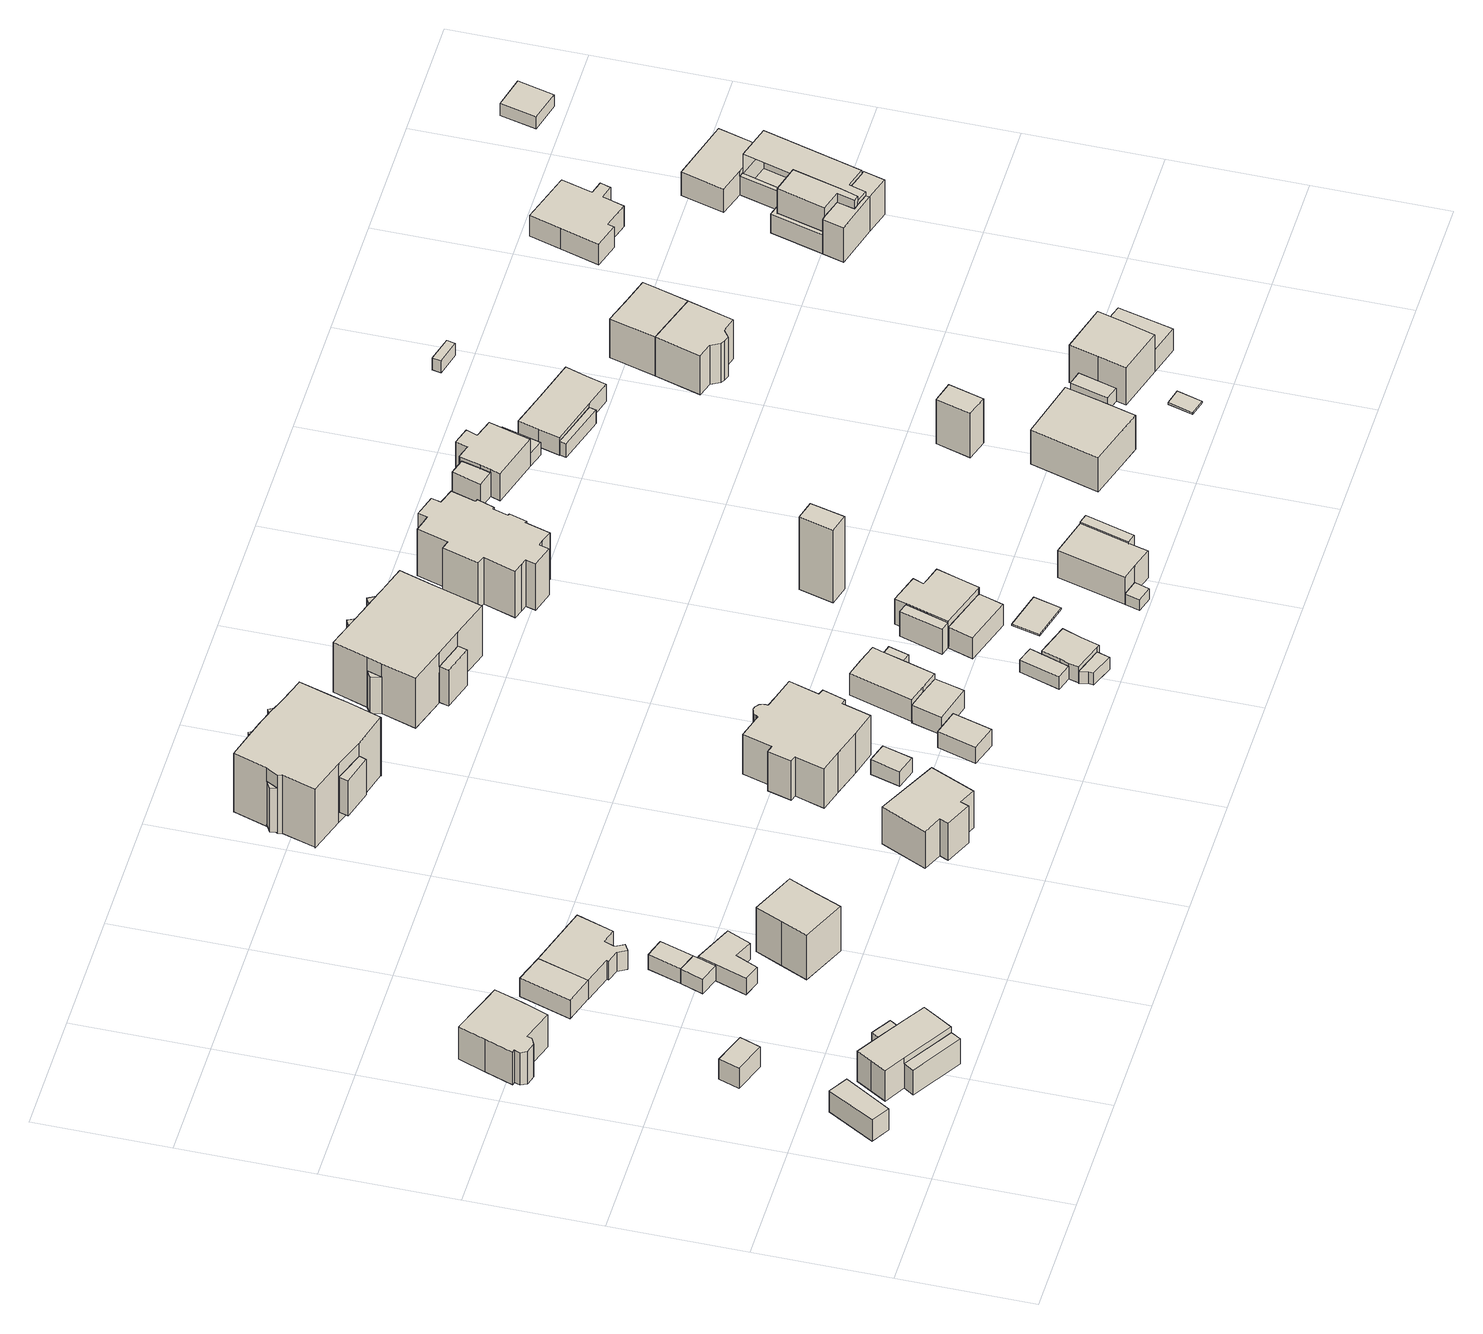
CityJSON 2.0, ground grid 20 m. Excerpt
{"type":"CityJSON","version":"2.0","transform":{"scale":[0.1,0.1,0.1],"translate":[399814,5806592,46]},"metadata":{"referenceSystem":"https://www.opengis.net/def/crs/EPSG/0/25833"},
"CityObjects":{
"building1":{"type":"Building","attributes":{"Gemeindeschluessel":"11000009","BezugspunktDach":"2200","function":"31001_1010","measuredHeight":3.85,"storeysAboveGround":2},"address":[{"country":"Germany","locality":"Berlin","thoroughfareNumber":"6 (2)","thoroughfareName":"Otterstraße"}],"geometry":[{"type":"Solid","lod":"1","boundaries":[[[[0,1,2,3]],[[4,5,6,7]],[[4,7,3,2]],[[5,4,2,1]],[[6,5,1,0]],[[7,6,0,3]]]]}]},
"building2":{"type":"Building","attributes":{"Gemeindeschluessel":"11000009","BezugspunktDach":"2200","function":"31001_2000","measuredHeight":4.59,"storeysAboveGround":1},"address":[{"country":"Germany","locality":"Berlin","thoroughfareNumber":"6 (3)","thoroughfareName":"Brigittenweg"}],"geometry":[{"type":"Solid","lod":"1","boundaries":[[[[8,9,10,11]],[[12,13,14,15]],[[12,15,11,10]],[[13,12,10,9]],[[14,13,9,8]],[[15,14,8,11]]]]}]},
"building3":{"type":"Building","attributes":{"Gemeindeschluessel":"11000009","function":"31001_1010"},"address":[{"country":"Germany","locality":"Berlin","thoroughfareNumber":"6","thoroughfareName":"Otterstraße"}],"children":["building3-1","building3-2","building3-3"]},
"building3-1":{"type":"BuildingPart","attributes":{"BezugspunktDach":"2200","measuredHeight":6.5,"storeysAboveGround":2},"parents":["building3"],"geometry":[{"type":"MultiSurface","lod":"1","boundaries":[[[16,17,18,19,20,21,22,23,24]],[[25,26,27,28,29,30,31,32,33]],[[25,33,24,23]],[[26,25,23,22]],[[27,26,22,21]],[[34,35,21,20]],[[28,27,36,37]],[[29,28,20,19]],[[30,29,19,18]],[[31,30,18,17]],[[38,39,31,17,16]],[[33,32,16,24]],[[37,36,35,34]],[[32,31,39,38]]]}]},
"building3-2":{"type":"BuildingPart","attributes":{"BezugspunktDach":"2200","measuredHeight":4.62,"storeysAboveGround":2},"parents":["building3"],"geometry":[{"type":"Solid","lod":"1","boundaries":[[[[40,39,38,41]],[[32,31,42,43]],[[32,43,41,38]],[[42,31,39,40]],[[43,42,40,41]],[[32,38,39,31]]]]}]},
"building3-3":{"type":"BuildingPart","attributes":{"BezugspunktDach":"2200","measuredHeight":3.45,"storeysAboveGround":2},"parents":["building3"],"geometry":[{"type":"Solid","lod":"1","boundaries":[[[[34,44,45,35]],[[46,47,37,36]],[[46,36,35,45]],[[47,46,45,44]],[[37,47,44,34]],[[36,37,34,35]]]]}]},
"building4":{"type":"Building","attributes":{"Gemeindeschluessel":"11000009","BezugspunktDach":"2200","function":"31001_1010","measuredHeight":8.56,"storeysAboveGround":1},"address":[{"country":"Germany","locality":"Berlin","thoroughfareNumber":"4","thoroughfareName":"Brigittenweg"}],"geometry":[{"type":"Solid","lod":"1","boundaries":[[[[48,49,50,51,52,53,54,55,56,57,58,59]],[[60,61,62,63,64,65,66,67,68,69,70,71]],[[60,71,59,58]],[[61,60,58,57]],[[62,61,57,56]],[[63,62,56,55]],[[64,63,55,54]],[[65,64,54,53]],[[66,65,53,52]],[[67,66,52,51]],[[68,67,51,50]],[[69,68,50,49]],[[70,69,49,48]],[[71,70,48,59]]]]}]},
"building5":{"type":"Building","attributes":{"Gemeindeschluessel":"11000009","BezugspunktDach":"2200","function":"31001_1010","measuredHeight":3.4,"storeysAboveGround":1},"address":[{"country":"Germany","locality":"Berlin","thoroughfareNumber":"6 (1)","thoroughfareName":"Brigittenweg"}],"geometry":[{"type":"Solid","lod":"1","boundaries":[[[[72,73,74,75]],[[76,77,78,79]],[[76,79,75,74]],[[77,76,74,73]],[[78,77,73,72]],[[79,78,72,75]]]]}]},
"building6":{"type":"Building","attributes":{"Gemeindeschluessel":"11000009","BezugspunktDach":"2200","function":"51009_1610","measuredHeight":2.73,"storeysAboveGround":0},"address":[{"country":"Germany","locality":"Berlin"}],"geometry":[{"type":"Solid","lod":"1","boundaries":[[[[80,81,82,83,84]],[[85,86,87,88,89]],[[85,89,84,83]],[[86,85,83,82]],[[87,86,82,81]],[[88,87,81,80]],[[89,88,80,84]]]]}]},
"building7":{"type":"Building","attributes":{"Gemeindeschluessel":"11000009","BezugspunktDach":"2200","function":"31001_2463","measuredHeight":2.98,"storeysAboveGround":1},"address":[{"country":"Germany","locality":"Berlin","thoroughfareNumber":"4 (1)","thoroughfareName":"Otterstraße"}],"geometry":[{"type":"Solid","lod":"1","boundaries":[[[[90,91,92,93,94,95,96]],[[97,98,99,100,101,102,103]],[[97,103,96,95]],[[98,97,95,94]],[[99,98,94,93]],[[100,99,93,92]],[[101,100,92,91]],[[102,101,91,90]],[[103,102,90,96]]]]}]},
"building8":{"type":"Building","attributes":{"Gemeindeschluessel":"11000009","BezugspunktDach":"2200","function":"31001_2000","measuredHeight":2.73,"storeysAboveGround":1},"address":[{"country":"Germany","locality":"Berlin","thoroughfareNumber":"6 (2)","thoroughfareName":"Brigittenweg"}],"geometry":[{"type":"Solid","lod":"1","boundaries":[[[[82,104,105,83]],[[106,107,86,85]],[[106,85,83,105]],[[107,106,105,104]],[[86,107,104,82]],[[85,86,82,83]]]]}]},
"building9":{"type":"Building","attributes":{"Gemeindeschluessel":"11000009","BezugspunktDach":"2200","function":"31001_1010","measuredHeight":3.52,"storeysAboveGround":1},"address":[{"country":"Germany","locality":"Berlin","thoroughfareNumber":"6","thoroughfareName":"Brigittenweg"}],"geometry":[{"type":"Solid","lod":"1","boundaries":[[[[108,109,110,111,112,113,114,115,116,73,72]],[[117,118,119,120,121,122,123,124,125,126,127]],[[117,127,72,73]],[[118,117,73,116]],[[119,118,116,115]],[[120,119,115,114]],[[121,120,114,113]],[[122,121,113,112]],[[123,122,112,111]],[[124,123,111,110]],[[125,124,110,109]],[[126,125,109,108]],[[127,126,108,72]]]]}]},
"building10":{"type":"Building","attributes":{"Gemeindeschluessel":"11000009","BezugspunktDach":"2200","function":"31001_1010","measuredHeight":11.55,"storeysAboveGround":2},"address":[{"country":"Germany","locality":"Berlin","thoroughfareNumber":"4","thoroughfareName":"Otterstraße"}],"geometry":[{"type":"Solid","lod":"1","boundaries":[[[[128,129,130,131,132,133]],[[134,135,136,137,138,139]],[[134,139,133,132]],[[135,134,132,131]],[[136,135,131,130]],[[137,136,130,129]],[[138,137,129,128]],[[139,138,128,133]]]]}]},
"building11":{"type":"Building","attributes":{"Gemeindeschluessel":"11000009","BezugspunktDach":"2200","function":"31001_1010","measuredHeight":7.67,"storeysAboveGround":1},"address":[{"country":"Germany","locality":"Berlin","thoroughfareNumber":"3","thoroughfareName":"Otterstraße"}],"geometry":[{"type":"Solid","lod":"1","boundaries":[[[[140,141,142,143,144,145,146,147]],[[148,149,150,151,152,153,154,155]],[[148,155,147,146]],[[149,148,146,145]],[[150,149,145,144]],[[151,150,144,143]],[[152,151,143,142]],[[153,152,142,141]],[[154,153,141,140]],[[155,154,140,147]]]]}]},
"building12":{"type":"Building","attributes":{"Gemeindeschluessel":"11000009","BezugspunktDach":"2200","function":"31001_2000","measuredHeight":3.28,"storeysAboveGround":1},"address":[{"country":"Germany","locality":"Berlin","thoroughfareNumber":"12 (1)","thoroughfareName":"Brigittenweg"}],"geometry":[{"type":"Solid","lod":"1","boundaries":[[[[156,157,158,159]],[[160,161,162,163]],[[160,163,159,158]],[[161,160,158,157]],[[162,161,157,156]],[[163,162,156,159]]]]}]},
"building13":{"type":"Building","attributes":{"Gemeindeschluessel":"11000009","function":"31001_1010"},"address":[{"country":"Germany","locality":"Berlin","thoroughfareNumber":"9","thoroughfareName":"Brigittenweg"}],"children":["building13-1","building13-2","building13-3","building13-4","building13-5","building13-6"]},
"building13-1":{"type":"BuildingPart","attributes":{"BezugspunktDach":"2200","measuredHeight":13.34,"storeysAboveGround":2},"parents":["building13"],"geometry":[{"type":"MultiSurface","lod":"1","boundaries":[[[164,165,166,167,168,169,170,171,172,173,174,175,176,177,178,179,180,181,182]],[[183,184,185,186,187,188,189,190,191,192,193,194,195,196,197,198,199,200,201]],[[183,201,182,181]],[[184,183,181,180]],[[185,184,180,179]],[[202,203,179,178]],[[186,185,204,205]],[[187,186,178,177]],[[188,187,177,176]],[[189,188,176,175]],[[190,189,206,207,208,209,210,175,174]],[[191,190,174,173]],[[211,212,213,173,172]],[[192,191,214,215]],[[193,192,172,171]],[[194,193,171,170]],[[195,194,170,169]],[[196,195,216,217,218,219,169,168]],[[197,196,168,167]],[[198,197,167,166]],[[199,198,166,165]],[[200,199,220,221,222,223,165,164]],[[201,200,164,182]],[[205,204,203,202]],[[210,209,208,207,206]],[[215,214,213,212,211]],[[219,218,217,216]],[[223,222,221,220]]]}]},
"building13-2":{"type":"BuildingPart","attributes":{"BezugspunktDach":"2200","measuredHeight":6.49,"storeysAboveGround":2},"parents":["building13"],"geometry":[{"type":"Solid","lod":"1","boundaries":[[[[224,223,222,225]],[[221,220,226,227]],[[221,227,225,222]],[[226,220,223,224]],[[227,226,224,225]],[[221,222,223,220]]]]}]},
"building13-3":{"type":"BuildingPart","attributes":{"BezugspunktDach":"2200","measuredHeight":8.02,"storeysAboveGround":2},"parents":["building13"],"geometry":[{"type":"Solid","lod":"1","boundaries":[[[[203,202,228]],[[205,204,229]],[[205,229,228,202]],[[229,204,203,228]],[[204,205,202,203]]]]}]},
"building13-4":{"type":"BuildingPart","attributes":{"BezugspunktDach":"2200","measuredHeight":7.75,"storeysAboveGround":2},"parents":["building13"],"geometry":[{"type":"Solid","lod":"1","boundaries":[[[[211,230,212]],[[231,215,214]],[[231,214,212,230]],[[215,231,230,211]],[[214,215,211,212]]]]}]},
"building13-5":{"type":"BuildingPart","attributes":{"BezugspunktDach":"2200","measuredHeight":7.58,"storeysAboveGround":2},"parents":["building13"],"geometry":[{"type":"MultiSurface","lod":"1","boundaries":[[[209,232,210]],[[233,208,207]],[[233,207,210,232]],[[208,233,232,209]],[[208,234,209,210,207]]]}]},
"building13-6":{"type":"BuildingPart","attributes":{"BezugspunktDach":"2200","measuredHeight":3,"storeysAboveGround":2},"parents":["building13"],"geometry":[{"type":"MultiSurface","lod":"1","boundaries":[[[235,219,218]],[[216,236,217]],[[236,216,219,235]],[[217,236,235,218]],[[216,217,237,218,219]]]}]},
"building14":{"type":"Building","attributes":{"Gemeindeschluessel":"11000009","BezugspunktDach":"2200","function":"31001_1010","measuredHeight":8.52,"storeysAboveGround":1},"address":[{"country":"Germany","locality":"Berlin","thoroughfareNumber":"12","thoroughfareName":"Brigittenweg"}],"geometry":[{"type":"Solid","lod":"1","boundaries":[[[[238,239,240,241,242,243,244,245,246,247,248,249,250,251,252,253,254,255,256,257,258,259,260,261,262,263,264,265,266]],[[267,268,269,270,271,272,273,274,275,276,277,278,279,280,281,282,283,284,285,286,287,288,289,290,291,292,293,294,295]],[[267,295,266,265]],[[268,267,265,264]],[[269,268,264,263]],[[270,269,263,262]],[[271,270,262,261]],[[272,271,261,260]],[[273,272,260,259]],[[274,273,259,258]],[[275,274,258,257]],[[276,275,257,256]],[[277,276,256,255]],[[278,277,255,254]],[[279,278,254,253]],[[280,279,253,252]],[[281,280,252,251]],[[282,281,251,250]],[[283,282,250,249]],[[284,283,249,248]],[[285,284,248,247]],[[286,285,247,246]],[[287,286,246,245]],[[288,287,245,244]],[[289,288,244,243]],[[290,289,243,242]],[[291,290,242,241]],[[292,291,241,240]],[[293,292,240,239]],[[294,293,239,238]],[[295,294,238,266]]]]}]},
"building15":{"type":"Building","attributes":{"Gemeindeschluessel":"11000009","BezugspunktDach":"2200","function":"31001_2000","measuredHeight":3.39,"storeysAboveGround":1},"address":[{"country":"Germany","locality":"Berlin","thoroughfareNumber":"14 (1)","thoroughfareName":"Brigittenweg"}],"geometry":[{"type":"Solid","lod":"1","boundaries":[[[[296,297,298,299]],[[300,301,302,303]],[[300,303,299,298]],[[301,300,298,297]],[[302,301,297,296]],[[303,302,296,299]]]]}]},
"building16":{"type":"Building","attributes":{"Gemeindeschluessel":"11000009","function":"31001_1010"},"address":[{"country":"Germany","locality":"Berlin","thoroughfareNumber":"14","thoroughfareName":"Brigittenweg"}],"children":["building16-1","building16-2"]},
"building16-1":{"type":"BuildingPart","attributes":{"BezugspunktDach":"2200","measuredHeight":4.88,"storeysAboveGround":2},"parents":["building16"],"geometry":[{"type":"MultiSurface","lod":"1","boundaries":[[[304,305,306,307,308,309,310,311]],[[312,313,314,315,316,317,318,319]],[[312,319,311,310]],[[313,312,310,309]],[[314,313,309,308]],[[315,314,308,307]],[[316,315,307,306]],[[317,316,306,305]],[[320,321,322,305,304]],[[323,320,318,304,311]],[[318,317,322,321,320]],[[324,319,318,320,323]]]}]},
"building16-2":{"type":"BuildingPart","attributes":{"BezugspunktDach":"2200","measuredHeight":3.32,"storeysAboveGround":2},"parents":["building16"],"geometry":[{"type":"MultiSurface","lod":"1","boundaries":[[[325,321,323,326]],[[327,328,329,330]],[[327,330,326,323]],[[328,327,323,319,318,317,321]],[[329,328,321,325]],[[330,329,325,326]],[[321,317,318,320]],[[320,318,319,323]]]}]},
"building17":{"type":"Building","attributes":{"Gemeindeschluessel":"11000009","BezugspunktDach":"2200","function":"51009_1610","measuredHeight":2.15,"storeysAboveGround":0},"address":[{"country":"Germany","locality":"Berlin"}],"geometry":[{"type":"Solid","lod":"1","boundaries":[[[[331,332,333,334,335]],[[336,337,338,339,340]],[[336,340,335,334]],[[337,336,334,333]],[[338,337,333,332]],[[339,338,332,331]],[[340,339,331,335]]]]}]},
"building18":{"type":"Building","attributes":{"Gemeindeschluessel":"11000009","BezugspunktDach":"2200","function":"31001_2000","measuredHeight":2.77,"storeysAboveGround":1},"address":[{"country":"Germany","locality":"Berlin","thoroughfareNumber":"16 (3)","thoroughfareName":"Brigittenweg"}],"geometry":[{"type":"Solid","lod":"1","boundaries":[[[[341,342,343,344,345]],[[346,347,348,349,350]],[[346,350,345,344]],[[347,346,344,343]],[[348,347,343,342]],[[349,348,342,341]],[[350,349,341,345]]]]}]},
"building19":{"type":"Building","attributes":{"Gemeindeschluessel":"11000009","BezugspunktDach":"2200","function":"51009_1610","measuredHeight":2.73,"storeysAboveGround":0},"address":[{"country":"Germany","locality":"Berlin"}],"geometry":[{"type":"Solid","lod":"1","boundaries":[[[[351,352,353,354]],[[355,356,357,358]],[[355,358,354,353]],[[356,355,353,352]],[[357,356,352,351]],[[358,357,351,354]]]]}]},
"building20":{"type":"Building","attributes":{"Gemeindeschluessel":"11000009","BezugspunktDach":"2200","function":"31001_2000","measuredHeight":3.22,"storeysAboveGround":1},"address":[{"country":"Germany","locality":"Berlin","thoroughfareNumber":"16 (2)","thoroughfareName":"Brigittenweg"}],"geometry":[{"type":"Solid","lod":"1","boundaries":[[[[359,360,361,362,363,364,365,366]],[[349,367,348,368,369,370,371,372]],[[349,372,366,365]],[[367,349,365,364]],[[348,367,364,363]],[[368,348,363,362]],[[369,368,362,361]],[[370,369,361,360]],[[371,370,360,359]],[[372,371,359,366]]]]}]},
"building21":{"type":"Building","attributes":{"Gemeindeschluessel":"11000009","function":"31001_1010"},"address":[{"country":"Germany","locality":"Berlin","thoroughfareNumber":"11","thoroughfareName":"Brigittenweg"}],"children":["building21-1","building21-2","building21-3","building21-4","building21-5","building21-6"]},
"building21-1":{"type":"BuildingPart","attributes":{"BezugspunktDach":"2200","measuredHeight":11.48,"storeysAboveGround":2},"parents":["building21"],"geometry":[{"type":"MultiSurface","lod":"1","boundaries":[[[373,374,375,376,377,378,379,380,381,382,383,384,385,386]],[[387,388,389,390,391,392,393,394,395,396,397,398,399,400]],[[387,400,386,385]],[[388,387,401,387,388,402,403,385,384]],[[389,388,384,383]],[[390,389,383,382]],[[391,390,382,381]],[[392,391,381,380]],[[404,405,380,379]],[[393,392,406,407,408]],[[394,393,379,378]],[[395,394,378,377]],[[396,409,410,377,376]],[[397,396,376,375]],[[398,397,375,374]],[[411,412,413,414,415,399,398,374,373]],[[400,399,373,386]],[[403,402,388,387,401]],[[408,407,406,405,404]],[[395,410,409,396]],[[415,414,413,412,411]]]}]},
"building21-2":{"type":"BuildingPart","attributes":{"BezugspunktDach":"2200","measuredHeight":6.31,"storeysAboveGround":2},"parents":["building21"],"geometry":[{"type":"Solid","lod":"1","boundaries":[[[[416,410,409]],[[395,417,396]],[[417,395,410,416]],[[396,417,416,409]],[[395,396,409,410]]]]}]},
"building21-3":{"type":"BuildingPart","attributes":{"BezugspunktDach":"2200","measuredHeight":7.97,"storeysAboveGround":2},"parents":["building21"],"geometry":[{"type":"Solid","lod":"1","boundaries":[[[[418,419,420]],[[421,422,423]],[[421,423,420,419]],[[422,421,419,418]],[[422,418,420,423]]]]}]},
"building21-4":{"type":"BuildingPart","attributes":{"BezugspunktDach":"2200","measuredHeight":7.99,"storeysAboveGround":2},"parents":["building21"],"geometry":[{"type":"Solid","lod":"1","boundaries":[[[[404,424,405]],[[425,408,407]],[[425,407,405,424]],[[408,425,424,404]],[[408,404,405,407]]]]}]},
"building21-5":{"type":"BuildingPart","attributes":{"BezugspunktDach":"2200","measuredHeight":6.6,"storeysAboveGround":2},"parents":["building21"],"geometry":[{"type":"Solid","lod":"1","boundaries":[[[[426,412,411,427]],[[414,413,428,429]],[[414,429,427,411]],[[428,413,412,426]],[[429,428,426,427]],[[413,414,411,412]]]]}]},
"building21-6":{"type":"BuildingPart","attributes":{"BezugspunktDach":"2200","measuredHeight":6.72,"storeysAboveGround":2},"parents":["building21"],"geometry":[{"type":"Solid","lod":"1","boundaries":[[[[403,402,430]],[[388,387,431]],[[388,431,430,402]],[[431,387,403,430]],[[387,388,402,403]]]]}]},
"building22":{"type":"Building","attributes":{"Gemeindeschluessel":"11000009","function":"31001_1010"},"address":[{"country":"Germany","locality":"Berlin","thoroughfareNumber":"16","thoroughfareName":"Brigittenweg"}],"children":["building22-1","building22-2","building22-3"]},
"building22-1":{"type":"BuildingPart","attributes":{"BezugspunktDach":"2200","measuredHeight":5.62,"storeysAboveGround":2},"parents":["building22"],"geometry":[{"type":"MultiSurface","lod":"1","boundaries":[[[432,433,434,435,436,437,438,439,440,441]],[[442,443,444,445,446,447,448,449,450,451]],[[452,453,441,440]],[[454,452,442,440,439]],[[444,443,439,438]],[[445,444,438,437]],[[446,445,437,436]],[[447,446,436,435]],[[448,447,435,434]],[[449,448,434,433]],[[450,449,433,432]],[[451,455,456,432,441]],[[442,451,453,452]],[[443,442,452,454]],[[450,456,455,451]]]}]},
"building22-2":{"type":"BuildingPart","attributes":{"BezugspunktDach":"2200","measuredHeight":4.83,"storeysAboveGround":2},"parents":["building22"],"geometry":[{"type":"MultiSurface","lod":"1","boundaries":[[[457,456,455,458]],[[459,460,461,462]],[[459,462,458,455]],[[460,459,455,451,450]],[[461,460,456,457]],[[462,461,457,458]],[[451,455,456,450]]]}]},
"building22-3":{"type":"BuildingPart","attributes":{"BezugspunktDach":"2200","measuredHeight":4.59,"storeysAboveGround":2},"parents":["building22"],"geometry":[{"type":"MultiSurface","lod":"1","boundaries":[[[453,454,463,464]],[[465,466,467,468]],[[465,468,464,463]],[[466,465,463,454]],[[467,466,454,443,442,451,453]],[[468,467,453,464]],[[453,451,442,452]],[[452,442,443,454]]]}]},
"building23":{"type":"Building","attributes":{"Gemeindeschluessel":"11000009","BezugspunktDach":"2200","function":"31001_2000","measuredHeight":0.234,"storeysAboveGround":1},"address":[{"country":"Germany","locality":"Berlin","thoroughfareNumber":"16 (1)","thoroughfareName":"Brigittenweg"}],"geometry":[{"type":"Solid","lod":"1","boundaries":[[[[469,470,471,472]],[[473,474,475,476]],[[473,476,472,471]],[[474,473,471,470]],[[475,474,470,469]],[[476,475,469,472]]]]}]},
"building24":{"type":"Building","attributes":{"Gemeindeschluessel":"11000009","BezugspunktDach":"2200","function":"31001_2000","measuredHeight":1.94,"storeysAboveGround":1},"address":[{"country":"Germany","locality":"Berlin","thoroughfareNumber":"18 (1)","thoroughfareName":"Brigittenweg"}],"geometry":[{"type":"Solid","lod":"1","boundaries":[[[[477,478,479,480]],[[481,482,483,484]],[[481,484,480,479]],[[482,481,479,478]],[[483,482,478,477]],[[484,483,477,480]]]]}]},
"building25":{"type":"Building","attributes":{"Gemeindeschluessel":"11000009","BezugspunktDach":"2200","function":"31001_2463","measuredHeight":13.44,"storeysAboveGround":1},"address":[{"country":"Germany","locality":"Berlin","thoroughfareNumber":"16 (5)","thoroughfareName":"Brigittenweg"}],"geometry":[{"type":"Solid","lod":"1","boundaries":[[[[485,486,487,488]],[[489,490,491,492]],[[489,492,488,487]],[[490,489,487,486]],[[491,490,486,485]],[[492,491,485,488]]]]}]},
"building26":{"type":"Building","attributes":{"Gemeindeschluessel":"11000009","BezugspunktDach":"2200","function":"31001_1010","measuredHeight":4.94,"storeysAboveGround":1},"address":[{"country":"Germany","locality":"Berlin","thoroughfareNumber":"18","thoroughfareName":"Brigittenweg"}],"geometry":[{"type":"Solid","lod":"1","boundaries":[[[[493,494,495,496,497,498]],[[499,500,501,502,482,481]],[[499,481,498,497]],[[500,499,497,496]],[[501,500,496,495]],[[502,501,495,494]],[[482,502,494,493]],[[481,482,493,498]]]]}]},
"building27":{"type":"Building","attributes":{"Gemeindeschluessel":"11000009","BezugspunktDach":"2200","function":"31001_1010","measuredHeight":9.74,"storeysAboveGround":2},"address":[{"country":"Germany","locality":"Berlin","thoroughfareNumber":"13","thoroughfareName":"Brigittenweg"}],"geometry":[{"type":"Solid","lod":"1","boundaries":[[[[503,504,505,506,507,508,509,510,511,512,513,514,515,516,517,518,519,520,521,522,523,524,525,526,527,528,529,530]],[[531,532,533,534,535,536,537,538,539,540,541,542,543,544,545,546,547,548,549,550,551,552,553,554,555,556,557,558]],[[531,558,530,529]],[[532,531,529,528]],[[533,532,528,527]],[[534,533,527,526]],[[535,534,526,525]],[[536,535,525,524]],[[537,536,524,523]],[[538,537,523,522]],[[539,538,522,521]],[[540,539,521,520]],[[541,540,520,519]],[[542,541,519,518]],[[543,542,518,517]],[[544,543,517,516]],[[545,544,516,515]],[[546,545,515,514]],[[547,546,514,513]],[[548,547,513,512]],[[549,548,512,511]],[[550,549,511,510]],[[551,550,510,509]],[[552,551,509,508]],[[553,552,508,507]],[[554,553,507,506]],[[555,554,506,505]],[[556,555,505,504]],[[557,556,504,503]],[[558,557,503,530]]]]}]},
"building28":{"type":"Building","attributes":{"Gemeindeschluessel":"11000009","BezugspunktDach":"2200","function":"51009_1610","measuredHeight":5.08,"storeysAboveGround":0},"address":[{"country":"Germany","locality":"Berlin"}],"geometry":[{"type":"Solid","lod":"1","boundaries":[[[[559,560,561,562]],[[563,564,565,566]],[[563,566,562,561]],[[564,563,561,560]],[[565,564,560,559]],[[566,565,559,562]]]]}]},
"building29":{"type":"Building","attributes":{"Gemeindeschluessel":"11000009","function":"31001_1010"},"address":[{"country":"Germany","locality":"Berlin","thoroughfareNumber":"15","thoroughfareName":"Brigittenweg"}],"children":["building29-1","building29-2"]},
"building29-1":{"type":"BuildingPart","attributes":{"BezugspunktDach":"2200","measuredHeight":7.17,"storeysAboveGround":1},"parents":["building29"],"geometry":[{"type":"MultiSurface","lod":"1","boundaries":[[[567,568,569,570,571,572,573,574,575,576,577,578]],[[579,580,581,582,583,584,585,586,587,588,589,590]],[[579,590,578,577]],[[591,592,579,577,576]],[[581,593,594,591,580,576,575]],[[582,581,575,574]],[[583,582,574,573]],[[584,583,573,572]],[[585,584,572,571]],[[586,585,571,570]],[[587,586,570,569]],[[588,587,569,568]],[[589,588,568,567]],[[590,589,567,578]],[[580,579,592,591]],[[580,591,594,593]]]}]},
"building29-2":{"type":"BuildingPart","attributes":{"BezugspunktDach":"2200","measuredHeight":4.38,"storeysAboveGround":1},"parents":["building29"],"geometry":[{"type":"MultiSurface","lod":"1","boundaries":[[[592,594,595,596]],[[597,593,579,598]],[[597,598,596,595]],[[593,597,595,594]],[[593,580,599]],[[598,579,592,596]],[[599,580,591,592,579]],[[594,591,580,593]]]}]},
"building30":{"type":"Building","attributes":{"Gemeindeschluessel":"11000009","BezugspunktDach":"2200","function":"31001_1010","measuredHeight":9.26,"storeysAboveGround":1},"address":[{"country":"Germany","locality":"Berlin","thoroughfareNumber":"20","thoroughfareName":"Brigittenweg"}],"geometry":[{"type":"Solid","lod":"1","boundaries":[[[[600,601,602,603,604]],[[605,606,607,608,609]],[[605,609,604,603]],[[606,605,603,602]],[[607,606,602,601]],[[608,607,601,600]],[[609,608,600,604]]]]}]},
"building31":{"type":"Building","attributes":{"Gemeindeschluessel":"11000009","BezugspunktDach":"2200","function":"31001_2000","measuredHeight":8.2,"storeysAboveGround":1},"address":[{"country":"Germany","locality":"Berlin","thoroughfareNumber":"20 (2)","thoroughfareName":"Brigittenweg"}],"geometry":[{"type":"Solid","lod":"1","boundaries":[[[[610,611,612,613]],[[614,615,616,617]],[[614,617,613,612]],[[615,614,612,611]],[[616,615,611,610]],[[617,616,610,613]]]]}]},
"building32":{"type":"Building","attributes":{"Gemeindeschluessel":"11000009","BezugspunktDach":"2200","function":"31001_2000","measuredHeight":2.35,"storeysAboveGround":1},"address":[{"country":"Germany","locality":"Berlin","thoroughfareNumber":"15 (1)","thoroughfareName":"Brigittenweg"}],"geometry":[{"type":"Solid","lod":"1","boundaries":[[[[618,619,620,621]],[[587,622,623,589]],[[587,589,621,620]],[[622,587,620,619]],[[623,622,619,618]],[[589,623,618,621]]]]}]},
"building33":{"type":"Building","attributes":{"Gemeindeschluessel":"11000009","BezugspunktDach":"2200","function":"51009_1610","measuredHeight":2.47,"storeysAboveGround":0},"address":[{"country":"Germany","locality":"Berlin"}],"geometry":[{"type":"Solid","lod":"1","boundaries":[[[[624,625,626,627]],[[628,629,630,631]],[[628,631,627,626]],[[629,628,626,625]],[[630,629,625,624]],[[631,630,624,627]]]]}]},
"building34":{"type":"Building","attributes":{"Gemeindeschluessel":"11000009","BezugspunktDach":"2200","function":"31001_1010","measuredHeight":3.51,"storeysAboveGround":1},"address":[{"country":"Germany","locality":"Berlin","thoroughfareNumber":"17","thoroughfareName":"Brigittenweg"}],"geometry":[{"type":"Solid","lod":"1","boundaries":[[[[632,633,634,635,636,637,638,639]],[[640,641,642,643,644,645,646,647]],[[640,647,639,638]],[[641,640,638,637]],[[642,641,637,636]],[[643,642,636,635]],[[644,643,635,634]],[[645,644,634,633]],[[646,645,633,632]],[[647,646,632,639]]]]}]},
"building35":{"type":"Building","attributes":{"Gemeindeschluessel":"11000009","BezugspunktDach":"2200","function":"31001_2000","measuredHeight":0.299,"storeysAboveGround":1},"address":[{"country":"Germany","locality":"Berlin","thoroughfareNumber":"22 (2)","thoroughfareName":"Brigittenweg"}],"geometry":[{"type":"Solid","lod":"1","boundaries":[[[[648,649,650,651]],[[652,653,654,655]],[[652,655,651,650]],[[653,652,650,649]],[[654,653,649,648]],[[655,654,648,651]]]]}]},
"building36":{"type":"Building","attributes":{"Gemeindeschluessel":"11000009","BezugspunktDach":"2200","function":"51009_1610","measuredHeight":3.19,"storeysAboveGround":0},"address":[{"country":"Germany","locality":"Berlin"}],"geometry":[{"type":"Solid","lod":"1","boundaries":[[[[656,657,658,659]],[[660,661,662,663]],[[660,663,659,658]],[[661,660,658,657]],[[662,661,657,656]],[[663,662,656,659]]]]}]},
"building37":{"type":"Building","attributes":{"Gemeindeschluessel":"11000009","BezugspunktDach":"2200","function":"31001_1010","measuredHeight":10.01,"storeysAboveGround":2},"address":[{"country":"Germany","locality":"Berlin","thoroughfareNumber":"22","thoroughfareName":"Brigittenweg"}],"geometry":[{"type":"Solid","lod":"1","boundaries":[[[[664,665,666,667,668,669]],[[670,671,672,673,674,675]],[[670,675,669,668]],[[671,670,668,667]],[[672,671,667,666]],[[673,672,666,665]],[[674,673,665,664]],[[675,674,664,669]]]]}]},
"building38":{"type":"Building","attributes":{"Gemeindeschluessel":"11000009","BezugspunktDach":"2200","function":"31001_1010","measuredHeight":9.53,"storeysAboveGround":2},"address":[{"country":"Germany","locality":"Berlin","thoroughfareNumber":"19","thoroughfareName":"Brigittenweg"}],"geometry":[{"type":"Solid","lod":"1","boundaries":[[[[676,677,678,679,680,681,682,683,684,685]],[[686,687,688,689,690,691,692,693,694,695]],[[686,695,685,684]],[[687,686,684,683]],[[688,687,683,682]],[[689,688,682,681]],[[690,689,681,680]],[[691,690,680,679]],[[692,691,679,678]],[[693,692,678,677]],[[694,693,677,676]],[[695,694,676,685]]]]}]},
"building39":{"type":"Building","attributes":{"Gemeindeschluessel":"11000009","BezugspunktDach":"2200","function":"31001_2463","measuredHeight":3.98,"storeysAboveGround":1},"address":[{"country":"Germany","locality":"Berlin","thoroughfareNumber":"22 (1)","thoroughfareName":"Brigittenweg"}],"geometry":[{"type":"Solid","lod":"1","boundaries":[[[[696,697,698,699]],[[700,701,702,674]],[[700,674,699,698]],[[701,700,698,697]],[[702,701,697,696]],[[674,702,696,699]]]]}]},
"building40":{"type":"Building","attributes":{"Gemeindeschluessel":"11000009","BezugspunktDach":"2200","function":"51009_1610","measuredHeight":2.21,"storeysAboveGround":0},"address":[{"country":"Germany","locality":"Berlin"}],"geometry":[{"type":"Solid","lod":"1","boundaries":[[[[703,704,705,706]],[[707,708,709,710]],[[707,710,706,705]],[[708,707,705,704]],[[709,708,704,703]],[[710,709,703,706]]]]}]},
"building41":{"type":"Building","attributes":{"Gemeindeschluessel":"11000009","BezugspunktDach":"2200","function":"31001_1010","measuredHeight":9.55,"storeysAboveGround":2},"address":[{"country":"Germany","locality":"Berlin","thoroughfareNumber":"19B","thoroughfareName":"Brigittenweg"}],"geometry":[{"type":"Solid","lod":"1","boundaries":[[[[682,711,712,713,684]],[[714,715,716,688,686]],[[714,686,684,713]],[[715,714,713,712]],[[716,715,712,711]],[[688,716,711,682]],[[686,688,682,684]]]]}]},
"building42":{"type":"Building","attributes":{"Gemeindeschluessel":"11000009","BezugspunktDach":"2200","function":"31001_1010","measuredHeight":4.48,"storeysAboveGround":1},"address":[{"country":"Germany","locality":"Berlin","thoroughfareNumber":"21","thoroughfareName":"Brigittenweg"}],"geometry":[{"type":"Solid","lod":"1","boundaries":[[[[717,718,719,720,721,722,723,724,725,726,727,728]],[[729,730,731,732,733,734,735,736,737,738,739,740]],[[729,740,728,727]],[[730,729,727,726]],[[731,730,726,725]],[[732,731,725,724]],[[733,732,724,723]],[[734,733,723,722]],[[735,734,722,721]],[[736,735,721,720]],[[737,736,720,719]],[[738,737,719,718]],[[739,738,718,717]],[[740,739,717,728]]]]}]},
"building43":{"type":"Building","attributes":{"Gemeindeschluessel":"11000009","function":"31001_1010"},"address":[{"country":"Germany","locality":"Berlin","thoroughfareNumber":"23","thoroughfareName":"Brigittenweg"}],"children":["building43-1","building43-2","building43-3","building43-4","building43-5","building43-6"]},
"building43-1":{"type":"BuildingPart","attributes":{"BezugspunktDach":"2200","measuredHeight":4.29,"storeysAboveGround":1},"parents":["building43"],"geometry":[{"type":"MultiSurface","lod":"1","boundaries":[[[741,742,743,744,745,746,747]],[[748,749,750,751,752,753,754]],[[748,754,747,746]],[[749,748,746,745]],[[750,749,745,744]],[[751,750,744,743]],[[752,751,743,742]],[[755,756,742,741]],[[754,753,741,747]],[[757,753,752,756,755]]]}]},
"building43-2":{"type":"BuildingPart","attributes":{"BezugspunktDach":"2200","measuredHeight":7.26,"storeysAboveGround":1},"parents":["building43"],"geometry":[{"type":"MultiSurface","lod":"1","boundaries":[[[758,759,760,761,762,763,764]],[[765,766,767,768,769,770,771]],[[765,771,764,763]],[[766,772,773,765,763,762]],[[767,766,762,774,775,761]],[[768,767,775,776,760]],[[769,768,760,776,777,778]],[[771,770,758,764]],[[765,773,772,766]],[[761,775,774,762]],[[761,760,776,775]],[[778,777,779,759]],[[779,777,776,760]],[[770,769,759,758]]]}]},
"building43-3":{"type":"BuildingPart","attributes":{"BezugspunktDach":"2200","measuredHeight":6.46,"storeysAboveGround":1},"parents":["building43"],"geometry":[{"type":"MultiSurface","lod":"1","boundaries":[[[780,781,782,783,759,758]],[[769,784,785,786,787,770]],[[769,759,758,759]],[[784,769,778,788,783]],[[785,784,788,789]],[[790,791,782,781]],[[787,786,781,780]],[[770,787,780,758]],[[758,759,769,770]],[[792,759,783,788,778]],[[789,788,783,782,793]],[[786,785,791,790]]]}]},
"building43-4":{"type":"BuildingPart","attributes":{"BezugspunktDach":"2200","measuredHeight":8.12,"storeysAboveGround":1},"parents":["building43"],"geometry":[{"type":"MultiSurface","lod":"1","boundaries":[[[794,795,796,797,798,799,800,801]],[[802,803,804,805,789,788,778,777]],[[806,807,804,798,797]],[[791,806,797,796]],[[783,782,796,795]],[[759,783,795,794]],[[779,759,778,794,801]],[[802,777,801,800]],[[803,802,800,799]],[[799,808,803]],[[805,804,807,806]],[[789,805,806,791]],[[788,789,809,782,783]],[[778,788,783,759]],[[777,778,759,779]]]}]},
"building43-5":{"type":"BuildingPart","attributes":{"BezugspunktDach":"2200","measuredHeight":8.28,"storeysAboveGround":1},"parents":["building43"],"geometry":[{"type":"MultiSurface","lod":"1","boundaries":[[[810,811,812,813,814,815,816]],[[817,803,802,777,776,775,774]],[[818,772,816,815]],[[819,808,818,817,815,814]],[[802,800,799,814,813]],[[801,800,802,813,812]],[[776,760,779,777,812,811]],[[761,760,811,810]],[[820,762,761,810,816]],[[817,774,772,818]],[[803,817,818,808,819]],[[799,800,802,803]],[[777,802,800,801]],[[777,779,760,776]],[[776,760,761,775]],[[774,775,761,762,820]]]}]},
"building43-6":{"type":"BuildingPart","attributes":{"BezugspunktDach":"2200","measuredHeight":3.5,"storeysAboveGround":1},"parents":["building43"],"geometry":[{"type":"MultiSurface","lod":"1","boundaries":[[[772,818,808,807,806,791,790,756,755,821,822,773]],[[823,824,753,752,786,785,825,826,827,828,766,765]],[[823,765,773,822]],[[824,823,822,821]],[[753,824,821,755]],[[786,752,756,790]],[[825,785,789,805]],[[826,825,805,804]],[[827,826,804,803]],[[828,827,808,803,817,818]],[[766,828,818,817,774,772]],[[752,753,755,756,829]],[[785,786,790,791]],[[805,789,791,806]],[[804,805,806,807]],[[803,804,807,808]],[[818,817,803,808]],[[772,774,817,818]],[[765,766,772,773]]]}]},
"building44":{"type":"Building","attributes":{"Gemeindeschluessel":"11000009","BezugspunktDach":"2200","function":"31001_2000","measuredHeight":2.25,"storeysAboveGround":1},"address":[{"country":"Germany","locality":"Berlin","thoroughfareNumber":"34 (1)","thoroughfareName":"Blindschleichengang"}],"geometry":[{"type":"Solid","lod":"1","boundaries":[[[[830,831,832,833]],[[834,835,836,837]],[[834,837,833,832]],[[835,834,832,831]],[[836,835,831,830]],[[837,836,830,833]]]]}]}
},
"vertices":[
[60,76,65],[102,145,65],[74,162,65],[33,92,65],[74,162,26],[102,145,26],[60,76,26],[33,92,26],
[133,273,65],[144,304,65],[96,321,65],[85,290,65],[96,321,28],[144,304,28],[133,273,28],[85,290,28],
[146,77,80],[220,31,80],[234,53,80],[248,76,80],[218,95,80],[189,113,80],[143,141,80],[129,118,80],[115,95,80],[129,118,24],[143,141,24],[189,113,24],[218,95,24],[248,76,24],[234,53,24],[220,31,24],[146,77,24],[115,95,24],[218,95,59],[189,113,59],[189,113,25],[218,95,25],[146,77,70],[220,31,70],
[211,16,70],[136,62,70],[211,16,24],[136,62,24],
[233,119,59],[204,137,59],[204,137,25],[233,119,25],
[14,583,94],[11,574,94],[16,565,94],[31,561,94],[42,566,94],[44,573,94],[92,557,94],[107,597,94],[121,638,94],[39,667,94],[24,626,94],[9,584,94],[24,626,34],[39,667,34],[121,638,34],[107,597,34],[92,557,34],[44,573,34],[42,566,34],[31,561,34],[16,565,34],[11,574,34],[14,583,34],[9,584,34],
[200,529,65],[224,605,65],[181,619,65],[156,543,65],[181,619,31],[224,605,31],[200,529,31],[156,543,31],
[279,373,57],[288,400,57],[290,407,57],[261,417,57],[249,383,57],[261,417,30],[290,407,30],[288,400,30],[279,373,30],[249,383,30],
[288,318,59],[303,351,59],[331,339,59],[347,374,59],[288,400,59],[279,373,59],[263,327,59],[279,373,29],[288,400,29],[347,374,29],[331,339,29],[303,351,29],[288,318,29],[263,327,29],
[306,457,57],[277,466,57],[277,466,30],[306,457,30],
[244,515,65],[243,512,65],[262,506,65],[270,493,65],[280,499,65],[273,512,65],[279,528,65],[301,521,65],[319,576,65],[224,605,30],[319,576,30],[301,521,30],[279,528,30],[273,512,30],[280,499,30],[270,493,30],[262,506,30],[243,512,30],[244,515,30],[200,529,30],
[379,226,110],[396,266,110],[414,306,110],[349,335,110],[331,295,110],[313,256,110],[331,295,28],[349,335,28],[414,306,28],[396,266,28],[379,226,28],[313,256,28],
[599,146,89],[593,133,89],[633,115,89],[638,127,89],[663,116,89],[693,182,89],[602,227,89],[570,159,89],[602,227,21],[693,182,21],[663,116,21],[638,127,21],[633,115,21],[593,133,21],[599,146,21],[570,159,21],
[742,222,52],[755,266,52],[725,275,52],[712,231,52],[725,275,25],[755,266,25],[742,222,25],[712,231,25],
[471,946,116],[517,930,116],[572,915,116],[573,914,116],[590,965,116],[597,990,116],[612,1038,116],[611,1038,116],[571,1051,116],[548,1060,116],[521,1069,116],[497,1076,116],[455,1088,116],[455,1087,116],[439,1038,116],[429,1020,116],[431,1014,116],[416,965,116],[415,964,116],[416,965,8],[431,1014,8],[429,1020,8],[439,1038,8],[455,1087,8],[455,1088,8],[497,1076,8],[521,1069,8],[548,1060,8],[571,1051,8],[611,1038,8],[612,1038,8],[597,990,8],[590,965,8],[573,914,8],[572,915,8],[517,930,8],[471,946,8],[415,964,8],[439,1038,92],[429,1020,92],[429,1020,11],[439,1038,11],[497,1076,76],[497,1076,27],[521,1069,27],[521,1069,103],[497,1076,103],[571,1051,105],[548,1060,105],[548,1060,46],[548,1060,27],[571,1051,27],[597,990,27],[590,965,27],[590,965,57],[597,990,57],[517,930,27],[471,946,27],[471,946,92],[517,930,92],
[513,919,92],[467,932,92],[513,919,27],[467,932,27],
[426,1030,92],[426,1030,11],
[561,1068,105],[561,1068,27],
[513,1083,103],[513,1083,27],[521,1069,65],
[602,974,57],[602,974,27],[590,965,42],
[679,308,99],[721,295,99],[760,284,99],[773,327,99],[781,325,99],[792,359,99],[783,362,99],[797,407,99],[762,417,99],[745,422,99],[745,426,99],[745,429,99],[744,432,99],[743,434,99],[740,437,99],[737,439,99],[733,440,99],[730,439,99],[726,438,99],[723,436,99],[721,433,99],[719,430,99],[716,431,99],[681,441,99],[668,397,99],[658,400,99],[648,365,99],[657,362,99],[644,318,99],[657,362,26],[648,365,26],[658,400,26],[668,397,26],[681,441,26],[716,431,26],[719,430,26],[721,433,26],[723,436,26],[726,438,26],[730,439,26],[733,440,26],[737,439,26],[740,437,26],[743,434,26],[744,432,26],[745,429,26],[745,426,26],[745,422,26],[762,417,26],[797,407,26],[783,362,26],[792,359,26],[781,325,26],[773,327,26],[760,284,26],[721,295,26],[679,308,26],[644,318,26],
[828,134,47],[845,192,47],[806,203,47],[789,146,47],[806,203,17],[845,192,17],[828,134,17],[789,146,17],
[869,240,63],[897,231,63],[913,284,63],[922,313,63],[926,325,63],[897,334,63],[869,342,63],[840,248,63],[869,342,23],[897,334,23],[926,325,23],[922,313,23],[913,284,23],[897,231,23],[869,240,23],[840,248,23],[869,240,54],[897,231,54],[897,231,45],[840,248,54],[840,248,28],
[885,187,54],[827,203,54],[840,248,21],[897,231,21],[885,187,21],[827,203,21],
[979,39,38],[978,32,38],[1013,19,38],[1019,38,38],[976,52,38],[1019,38,16],[1013,19,16],[978,32,16],[979,39,16],[976,52,16],
[980,67,40],[994,108,40],[1000,126,40],[976,134,40],[957,74,40],[976,134,17],[1000,126,17],[994,108,17],[980,67,17],[957,74,17],
[935,277,52],[944,307,52],[922,313,52],[913,284,52],[922,313,25],[944,307,25],[935,277,25],[913,284,25],
[1019,38,46],[1024,36,46],[1033,64,46],[1043,92,46],[994,108,46],[985,80,46],[980,67,46],[976,52,46],[985,80,17],[1043,92,17],[1033,64,17],[1024,36,17],[1019,38,17],[976,52,17],
[712,870,118],[757,856,118],[815,837,118],[832,891,118],[838,912,118],[854,962,118],[813,975,118],[785,984,118],[763,991,118],[736,1000,118],[696,1013,118],[679,961,118],[672,939,118],[656,888,118],[672,939,26],[679,961,26],[696,1013,26],[736,1000,26],[763,991,26],[785,984,26],[813,975,26],[854,962,26],[838,912,26],[832,891,26],[815,837,26],[757,856,26],[712,870,26],[656,888,26],[672,939,71],[679,961,94],[672,939,94],[813,975,107],[785,984,107],[785,984,85],[785,984,27],[813,975,27],[832,891,89],[838,912,89],[712,870,93],[757,856,93],[757,856,27],[712,870,27],[712,870,81],
[843,898,89],[843,898,26],
[763,991,107],[754,1009,107],[736,1000,107],[754,1009,27],[763,991,27],[736,1000,27],
[802,994,107],[802,994,27],
[753,842,93],[708,856,93],[753,842,27],[708,856,27],
[667,954,94],[667,954,26],
[1065,214,71],[1067,214,71],[1077,246,71],[1087,278,71],[1055,288,71],[1061,304,71],[1017,318,71],[1012,301,71],[1002,269,71],[992,237,71],[1002,269,24],[1012,301,24],[1017,318,24],[1061,304,24],[1055,288,24],[1087,278,24],[1077,246,24],[1067,214,24],[1065,214,24],[992,237,24],[1002,269,69],[992,237,69],[1012,301,69],[992,237,61],[1065,214,61],
[1053,177,61],[980,200,61],[992,237,22],[1065,214,22],[1053,177,22],[980,200,22],
[997,306,69],[977,242,69],[997,306,23],[1012,301,23],[992,237,23],[977,242,23],
[1104,110,24],[1115,151,24],[1057,166,24],[1047,125,24],[1057,166,21],[1115,151,21],[1104,110,21],[1047,125,21],
[1159,2,35],[1166,24,35],[1141,31,35],[1135,9,35],[1141,31,15],[1166,24,15],[1159,2,15],[1135,9,15],
[1061,399,163],[1074,450,163],[1045,458,163],[1031,407,163],[1045,458,29],[1074,450,29],[1061,399,29],[1031,407,29],
[1166,24,65],[1199,14,65],[1207,43,65],[1228,116,65],[1169,132,65],[1141,31,65],[1169,132,15],[1228,116,15],[1207,43,15],[1199,14,15],
[909,807,116],[919,804,116],[915,789,116],[948,779,116],[952,794,116],[960,792,116],[978,786,116],[989,823,116],[992,822,116],[1000,848,116],[997,849,116],[1004,872,116],[1007,871,116],[1016,897,116],[1012,898,116],[1023,935,116],[1007,940,116],[999,943,116],[1003,957,116],[970,967,116],[966,953,116],[954,956,116],[940,960,116],[926,914,116],[913,918,116],[897,864,116],[909,860,116],[894,812,116],[909,860,30],[897,864,30],[913,918,30],[926,914,30],[940,960,30],[954,956,30],[966,953,30],[970,967,30],[1003,957,30],[999,943,30],[1007,940,30],[1023,935,30],[1012,898,30],[1016,897,30],[1007,871,30],[1004,872,30],[997,849,30],[1000,848,30],[992,822,30],[989,823,30],[978,786,30],[960,792,30],[952,794,30],[948,779,30],[915,789,30],[919,804,30],[909,807,30],[894,812,30],
[1221,39,68],[1242,112,68],[1228,116,68],[1207,43,68],[1228,116,17],[1242,112,17],[1221,39,17],[1207,43,17],
[1184,867,80],[1193,898,80],[1201,925,80],[1202,929,80],[1174,938,80],[1180,955,80],[1154,963,80],[1149,945,80],[1128,951,80],[1119,920,80],[1114,904,80],[1109,889,80],[1114,904,30],[1119,920,30],[1128,951,30],[1149,945,30],[1154,963,30],[1180,955,30],[1174,938,30],[1202,929,30],[1201,925,30],[1193,898,30],[1184,867,30],[1109,889,30],[1119,920,74],[1114,904,74],[1126,947,30],[1126,947,74],
[1102,954,74],[1089,911,74],[1102,954,30],[1089,911,30],[1115,909,30],
[1429,92,86],[1444,145,86],[1458,197,86],[1366,221,86],[1336,119,86],[1366,221,23],[1458,197,23],[1444,145,23],[1429,92,23],[1336,119,23],
[1384,291,110],[1399,343,110],[1367,352,110],[1352,301,110],[1367,352,28],[1399,343,28],[1384,291,28],[1352,301,28],
[1209,859,53],[1226,917,53],[1201,925,53],[1184,867,53],[1226,917,30],[1209,859,30],
[1287,803,55],[1290,813,55],[1216,835,55],[1213,825,55],[1216,835,30],[1290,813,30],[1287,803,30],[1213,825,30],
[1290,813,61],[1333,801,61],[1342,832,61],[1352,862,61],[1287,881,61],[1234,897,61],[1225,866,61],[1216,835,61],[1225,866,29],[1234,897,29],[1287,881,29],[1352,862,29],[1342,832,29],[1333,801,29],[1290,813,29],[1216,835,29],
[1539,28,26],[1550,66,26],[1525,72,26],[1514,35,26],[1525,72,23],[1550,66,23],[1539,28,23],[1514,35,23],
[1510,140,50],[1526,196,50],[1505,202,50],[1489,146,50],[1505,202,26],[1526,196,26],[1510,140,26],[1489,146,26],
[1578,104,95],[1591,147,95],[1603,190,95],[1530,210,95],[1518,167,95],[1506,125,95],[1518,167,26],[1530,210,26],[1603,190,26],[1591,147,26],[1578,104,26],[1506,125,26],
[1401,675,101],[1408,661,101],[1414,658,101],[1422,655,101],[1434,664,101],[1457,657,101],[1477,725,101],[1437,738,101],[1398,750,101],[1378,682,101],[1398,750,29],[1437,738,29],[1477,725,29],[1457,657,29],[1434,664,29],[1422,655,29],[1414,658,29],[1408,661,29],[1401,675,29],[1378,682,29],
[1625,91,66],[1646,173,66],[1602,186,66],[1578,104,66],[1602,186,26],[1646,173,26],[1625,91,26],
[1371,1020,49],[1374,1033,49],[1336,1043,49],[1333,1030,49],[1336,1043,27],[1374,1033,27],[1371,1020,27],[1333,1030,27],
[1497,793,101],[1457,805,101],[1417,818,101],[1417,818,29],[1457,805,29],[1497,793,29],
[1629,867,64],[1632,877,64],[1672,865,64],[1682,897,64],[1702,891,64],[1707,906,64],[1707,907,64],[1687,913,64],[1700,959,64],[1622,983,64],[1608,936,64],[1591,879,64],[1608,936,26],[1622,983,26],[1700,959,26],[1687,913,26],[1707,907,26],[1707,906,26],[1702,891,26],[1682,897,26],[1672,865,26],[1632,877,26],[1629,867,26],[1591,879,26],
[1770,730,70],[1834,712,70],[1835,717,70],[1827,719,70],[1844,779,70],[1749,806,70],[1731,742,70],[1749,806,27],[1844,779,27],[1827,719,27],[1835,717,27],[1834,712,27],[1770,730,27],[1731,742,27],[1770,730,62],[1834,712,62],[1770,730,48],
[1745,543,91],[1746,549,91],[1717,557,91],[1724,583,91],[1693,592,91],[1687,593,91],[1678,562,91],[1687,593,27],[1693,592,27],[1724,583,27],[1717,557,27],[1746,549,27],[1745,543,27],[1678,562,27],[1693,592,62],[1687,593,62],[1693,592,28],[1724,583,28],[1717,557,28],[1726,555,28],[1746,549,28],[1726,555,91],
[1782,532,91],[1791,564,91],[1785,565,91],[1754,574,91],[1754,574,27],[1785,565,27],[1791,564,27],[1782,532,27],[1754,574,28],[1785,565,28],[1791,564,62],[1785,565,62],[1746,549,68],[1785,565,37],
[1746,549,98],[1754,574,98],[1785,565,98],[1827,712,98],[1776,727,98],[1754,652,98],[1734,580,98],[1726,555,98],[1734,580,28],[1754,652,28],[1776,727,28],[1827,712,28],[1827,712,62],[1776,727,62],[1754,652,62],[1785,565,61],
[1724,583,107],[1717,557,107],[1726,555,107],[1734,580,107],[1754,652,107],[1713,663,107],[1693,592,107],[1713,663,28],[1713,663,62],[1754,652,57],[1693,592,78],
[1750,659,62],[1709,671,62],[1709,671,27],[1750,659,27],[1827,712,27],[1776,727,27],[1754,652,27],[1713,663,27],[1834,712,35],
[1875,1015,47],[1889,1069,47],[1840,1081,47],[1827,1027,47],[1840,1081,25],[1889,1069,25],[1875,1015,25],[1827,1027,25]
]}
